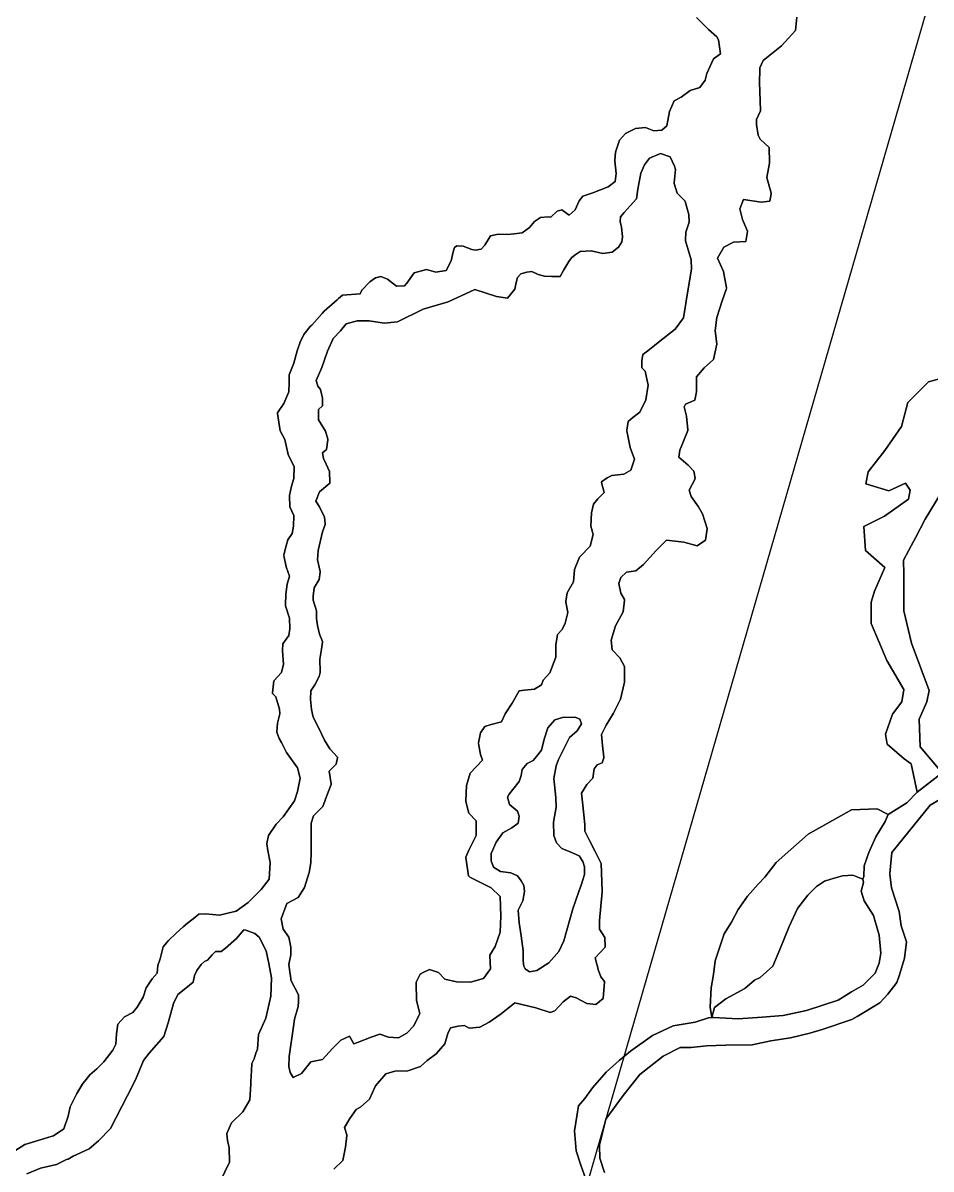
# Model space of a CAD drawing. Header units: inches. Extents: x 288635 to 1232953, y 676945 to 1655780.
# Drawn here: x 537801 to 558242, y 1474698 to 1500510 of the extents above; entities that cross this region are included whole.
import ezdxf

# ---------------------------------------------------------------- set-up
doc = ezdxf.new("R2010")
doc.units = ezdxf.units.IN
doc.header["$MEASUREMENT"] = 0
doc.layers.add('Images', color=7, linetype='Continuous')
picture_1 = doc.add_image_def('image3.jpg', size_in_pixel=(2620, 3729))

msp = doc.modelspace()

# ---------------------------------------------------------------- linework, layer by layer
at = {"color": 1}
for points in [[(552963.6695, 1500630.1116), (553230.37, 1500363.411), (553422.4655, 1500199.0331), (553458.8049, 1500125.9475), (553504.4452, 1499816.9862), (553345.4725, 1499698.3095), (553192.266, 1499369.6286), (553159.8265, 1499217.2271), (553039.0951, 1499056.9976), (552822.2619, 1498985.2565), (552613.2926, 1498841.2735), (552460.6228, 1498753.3395), (552355.7625, 1498512.8253), (552290.8477, 1498191.9725), (552185.1479, 1498092.9337), (552002.1814, 1498077.6277), (551817.4922, 1498154.3875), (551592.5386, 1498129.3297), (551367.591, 1498017.482), (551227.7399, 1497868.6524), (551141.2158, 1497598.7614), (551122.1658, 1497414.611), (551122.888, 1497408.1113), (551122.1658, 1497401.1301), (551153.1486, 1497122.2844), (551131.6908, 1496938.3601), (550972.9405, 1496820.8848), (550630.0398, 1496684.3595), (550401.4548, 1496607.2469), (550321.3271, 1496506.4955), (550233.164, 1496303.3588), (550096.6387, 1496179.5335), (549931.5384, 1496303.3588), (549822.4537, 1496268.0297), (549680.7129, 1496138.2585), (549622.0022, 1496143.5383), (549452.1124, 1496125.5584), (549315.5872, 1496036.6582), (549202.686, 1495899.8955), (549035.3797, 1495783.7238), (548914.9704, 1495767.9424), (548714.2944, 1495744.3149), (548497.6399, 1495752.8228), (548329.0277, 1495713.0741), (548200.1643, 1495504.7129), (548111.6936, 1495416.6359), (547991.2665, 1495392.8295), (547903.0283, 1495409.0762), (547710.5919, 1495481.7296), (547569.4209, 1495491.7818), (547518.5336, 1495449.2821), (547486.7835, 1495357.2069), (547442.3334, 1495154.0065), (547331.2082, 1494934.931), (547091.3689, 1494897.2896), (546882.8468, 1494953.929), (546609.8392, 1494882.3131), (546445.3814, 1494652.3555), (546391.4063, 1494592.0304), (546207.2536, 1494578.263), (546007.2306, 1494738.0807), (545858.0053, 1494798.4058), (545734.875, 1494771.9146), (545606.262, 1494675.9021), (545429.3028, 1494491.723), (545388.9995, 1494411.5636), (544995.708, 1494380.3406), (544907.2551, 1494300.2884), (544876.3508, 1494274.0254), (544581.6559, 1494015.6063), (544534.0187, 1493969.0997), (544304.0462, 1493699.7628), (544264.1011, 1493675.6321), (544124.4518, 1493493.4782), (544038.7266, 1493318.8528), (543972.0515, 1493122.0024), (543900.905, 1492850.0183), (543795.991, 1492585.4292), (543795.5437, 1492384.8068), (543787.1789, 1492232.3517), (543783.3168, 1492199.7713), (543670.4259, 1491939.6301), (543530.7256, 1491726.9046), (543532.4226, 1491716.0078), (543530.7256, 1491713.4237), (543591.0507, 1491326.073), (543695.8259, 1491129.2226), (543772.0261, 1490789.4969), (543908.2521, 1490510.7088), (543902.2013, 1490250.5267), (543848.2262, 1490079.0763), (543800.6011, 1489869.5259), (543800.9117, 1489857.4117), (543800.6011, 1489856.045), (543806.9512, 1489608.3945), (543898.7059, 1489418.5571), (543892.6763, 1489177.3745), (543860.9263, 1489009.0992), (543765.6761, 1488866.2239), (543724.401, 1488732.8736), (543676.7759, 1488532.8482), (543678.1705, 1488525.2245), (543676.7759, 1488519.3673), (543724.401, 1488259.0168), (543798.5403, 1488052.0444), (543749.801, 1487869.2719), (543718.051, 1487647.0215), (543711.701, 1487399.371), (543712.0206, 1487398.3551), (543711.701, 1487385.8901), (543800.6011, 1487103.3145), (543806.6572, 1486867.129), (543784.7261, 1486716.7446), (543654.5508, 1486529.4192), (543641.8508, 1486380.1939), (543642.3802, 1486372.9335), (543641.8508, 1486366.713), (543663.3466, 1486071.9149), (543622.8008, 1485878.5429), (543451.3504, 1485691.2176), (543416.4254, 1485421.342), (543417.9701, 1485419.7973), (543416.4254, 1485407.8611), (543492.6255, 1485331.661), (543578.3507, 1485058.6104), (543581.2151, 1484946.8994), (543533.9006, 1484738.7157), (543518.0256, 1484548.2153), (543518.9534, 1484545.8684), (543518.0256, 1484534.7344), (543572.0007, 1484398.2091), (543622.8008, 1484302.9589), (543737.101, 1484077.5335), (543978.4015, 1483734.6328), (544040.3431, 1483502.3516), (543978.4015, 1483198.8376), (543914.9014, 1482989.2872), (543657.7259, 1482627.3364), (543502.1505, 1482462.2361), (543327.5252, 1482208.2356), (543289.4251, 1482033.6102), (543290.6184, 1482025.5984), (543289.4251, 1482020.1293), (543311.6502, 1481870.904), (543365.0909, 1481600.557), (543346.5752, 1481227.1586), (543165.5999, 1480992.2082), (542873.4993, 1480703.2826), (542603.6237, 1480503.2572), (542222.623, 1480414.357), (541907.1477, 1480447.9107), (541761.504, 1480438.1925), (541673.3469, 1480366.7319), (541505.0715, 1480236.5566), (541411.5293, 1480153.408), (541247.896, 1480007.9562), (541076.4457, 1479842.8559), (540955.7954, 1479706.3306), (540892.2953, 1479430.105), (540838.3202, 1479284.0547), (540819.2702, 1479112.6044), (540711.32, 1478982.4291), (540574.7947, 1478779.2287), (540508.1196, 1478572.8533), (540374.7693, 1478341.0779), (540273.1691, 1478223.6026), (540085.8437, 1478128.3524), (539936.6184, 1477960.0771), (539908.0434, 1477741.0017), (539888.9933, 1477509.2262), (539825.4932, 1477379.0509), (539622.2928, 1477115.5254), (539466.7175, 1476953.6001), (539304.7921, 1476817.0748), (539195.2218, 1476677.8292), (539152.3918, 1476623.3994), (539015.8666, 1476397.974), (538863.4663, 1476102.6984), (538815.8412, 1475886.7979), (538720.591, 1475607.3974), (538491.9905, 1475448.6471), (538456.6482, 1475437.6788), (538167.3604, 1475347.8998), (537847.4642, 1475248.6217), (537615.6888, 1475112.0964)], [(537615.6888, 1475112.0964), (537847.4642, 1475248.6217), (538167.3604, 1475347.8998), (538456.6482, 1475437.6788), (538491.9905, 1475448.6471), (538720.591, 1475607.3974), (538815.8412, 1475886.7979), (538863.4663, 1476102.6984), (539015.8666, 1476397.974), (539152.3918, 1476623.3994), (539195.2218, 1476677.8292), (539304.7921, 1476817.0748), (539466.7175, 1476953.6001), (539622.2928, 1477115.5254), (539825.4932, 1477379.0509), (539888.9933, 1477509.2262), (539908.0434, 1477741.0017), (539936.6184, 1477960.0771), (540085.8437, 1478128.3524), (540273.1691, 1478223.6026), (540374.7693, 1478341.0779), (540508.1196, 1478572.8533), (540574.7947, 1478779.2287), (540711.32, 1478982.4291), (540819.2702, 1479112.6044), (540838.3202, 1479284.0547), (540892.2953, 1479430.105), (540955.7954, 1479706.3306), (541076.4457, 1479842.8559), (541247.896, 1480007.9562), (541411.5293, 1480153.408), (541505.0715, 1480236.5566), (541673.3469, 1480366.7319), (541761.504, 1480438.1925), (541907.1477, 1480447.9107), (542222.623, 1480414.357), (542603.6237, 1480503.2572), (542873.4993, 1480703.2826), (543165.5999, 1480992.2082), (543346.5752, 1481227.1586), (543365.0909, 1481600.557), (543311.6502, 1481870.904), (543289.4251, 1482020.1293), (543290.6184, 1482025.5984), (543289.4251, 1482033.6102), (543327.5252, 1482208.2356), (543502.1505, 1482462.2361), (543657.7259, 1482627.3364), (543914.9014, 1482989.2872), (543978.4015, 1483198.8376), (544040.3431, 1483502.3516), (543978.4015, 1483734.6328), (543737.101, 1484077.5335), (543622.8008, 1484302.9589), (543572.0007, 1484398.2091), (543518.0256, 1484534.7344), (543518.9534, 1484545.8684), (543518.0256, 1484548.2153), (543533.9006, 1484738.7157), (543581.2151, 1484946.8994), (543578.3507, 1485058.6104), (543492.6255, 1485331.661), (543416.4254, 1485407.8611), (543417.9701, 1485419.7973), (543416.4254, 1485421.342), (543451.3504, 1485691.2176), (543622.8008, 1485878.5429), (543663.3466, 1486071.9149), (543641.8508, 1486366.713), (543642.3802, 1486372.9335), (543641.8508, 1486380.1939), (543654.5508, 1486529.4192), (543784.7261, 1486716.7446), (543806.6572, 1486867.129), (543800.6011, 1487103.3145), (543711.701, 1487385.8901), (543712.0206, 1487398.3551), (543711.701, 1487399.371), (543718.051, 1487647.0215), (543749.801, 1487869.2719), (543798.5403, 1488052.0444), (543724.401, 1488259.0168), (543676.7759, 1488519.3673), (543678.1705, 1488525.2245), (543676.7759, 1488532.8482), (543724.401, 1488732.8736), (543765.6761, 1488866.2239), (543860.9263, 1489009.0992), (543892.6763, 1489177.3745), (543898.7059, 1489418.5571), (543806.9512, 1489608.3945), (543800.6011, 1489856.045), (543800.9117, 1489857.4117), (543800.6011, 1489869.5259), (543848.2262, 1490079.0763), (543902.2013, 1490250.5267), (543908.2521, 1490510.7088), (543772.0261, 1490789.4969), (543695.8259, 1491129.2226), (543591.0507, 1491326.073), (543530.7256, 1491713.4237), (543532.4226, 1491716.0078), (543530.7256, 1491726.9046), (543670.4259, 1491939.6301), (543783.3168, 1492199.7713), (543787.1789, 1492232.3517), (543795.5437, 1492384.8068), (543795.991, 1492585.4292), (543900.905, 1492850.0183), (543972.0515, 1493122.0024), (544038.7266, 1493318.8528), (544124.4518, 1493493.4782), (544264.1011, 1493675.6321), (544304.0462, 1493699.7628), (544534.0187, 1493969.0997), (544581.6559, 1494015.6063), (544876.3508, 1494274.0254), (544907.2551, 1494300.2884), (544995.708, 1494380.3406), (545388.9995, 1494411.5636), (545429.3028, 1494491.723), (545606.262, 1494675.9021), (545734.875, 1494771.9146), (545858.0053, 1494798.4058), (546007.2306, 1494738.0807), (546207.2536, 1494578.263), (546391.4063, 1494592.0304), (546445.3814, 1494652.3555), (546609.8392, 1494882.3131), (546882.8468, 1494953.929), (547091.3689, 1494897.2896), (547331.2082, 1494934.931), (547442.3334, 1495154.0065), (547486.7835, 1495357.2069), (547518.5336, 1495449.2821), (547569.4209, 1495491.7818), (547710.5919, 1495481.7296), (547903.0283, 1495409.0762), (547991.2665, 1495392.8295), (548111.6936, 1495416.6359), (548200.1643, 1495504.7129), (548329.0277, 1495713.0741), (548497.6399, 1495752.8228), (548714.2944, 1495744.3149), (548914.9704, 1495767.9424), (549035.3797, 1495783.7238), (549202.686, 1495899.8955), (549315.5872, 1496036.6582), (549452.1124, 1496125.5584), (549622.0022, 1496143.5383), (549680.7129, 1496138.2585), (549822.4537, 1496268.0297), (549931.5384, 1496303.3588), (550096.6387, 1496179.5335), (550233.164, 1496303.3588), (550321.3271, 1496506.4955), (550401.4548, 1496607.2469), (550630.0398, 1496684.3595), (550972.9405, 1496820.8848), (551131.6908, 1496938.3601), (551153.1486, 1497122.2844), (551122.1658, 1497401.1301), (551122.888, 1497408.1113), (551122.1658, 1497414.611), (551141.2158, 1497598.7614), (551227.7399, 1497868.6524), (551367.591, 1498017.482), (551592.5386, 1498129.3297), (551817.4922, 1498154.3875), (552002.1814, 1498077.6277), (552185.1479, 1498092.9337), (552290.8477, 1498191.9725), (552355.7625, 1498512.8253), (552460.6228, 1498753.3395), (552613.2926, 1498841.2735), (552822.2619, 1498985.2565), (553039.0951, 1499056.9976), (553159.8265, 1499217.2271), (553192.266, 1499369.6286), (553345.4725, 1499698.3095), (553504.4452, 1499816.9862), (553458.8049, 1500125.9475), (553422.4655, 1500199.0331), (553230.37, 1500363.411), (552963.6695, 1500630.1116)], [(544795.6481, 1474696.0247), (544998.8485, 1474894.1451), (545064.8887, 1475188.7857), (545090.2887, 1475452.9462), (545089.3189, 1475456.3407), (545090.2887, 1475466.4271), (545042.0978, 1475635.0953), (545161.4089, 1475833.947), (545303.6491, 1476037.1474), (545405.2493, 1476098.1075), (545603.3697, 1476275.9079), (545740.53, 1476575.6285), (545969.1305, 1476839.789), (546172.3309, 1476905.8291), (546466.9715, 1476910.9091), (546746.372, 1477007.4293), (546898.7723, 1477139.5096), (547101.9727, 1477291.9099), (547295.0131, 1477520.5103), (547366.1333, 1477749.1108), (547427.0934, 1477881.1911), (547599.8137, 1477916.7511), (547736.974, 1477931.9912), (547848.7342, 1477871.031), (548082.4147, 1477891.3511), (548295.7751, 1478003.1113), (548565.0157, 1478191.0717), (548875.3991, 1478439.0428), (549346.0604, 1478331.5773), (549667.3779, 1478221.5517), (549774.0581, 1478262.1918), (549962.0185, 1478465.3922), (550124.5788, 1478592.3925), (550251.579, 1478551.7524), (550494.5855, 1478425.9773), (550698.6199, 1478404.4321), (550861.1803, 1478536.5124), (550891.6603, 1478907.3531), (550890.664, 1478908.7118), (550891.6603, 1478920.834), (550811.2317, 1479030.5094), (550755.1425, 1479169.789), (550681.0264, 1479458.8419), (550906.9004, 1479694.7547), (550906.2598, 1479707.5665), (550906.9004, 1479708.2356), (550896.7403, 1479911.436), (550782.2058, 1480104.1913), (550775.1806, 1480297.7452), (550840.8602, 1480944.4372), (550840.4676, 1480954.0528), (550840.8602, 1480957.9181), (550815.6142, 1481576.284), (550678.2999, 1481851.9999), (550551.2996, 1482095.8404), (550449.6994, 1482309.2008), (550449.6994, 1482448.1202), (550449.6994, 1482461.6011), (550403.9793, 1482893.402), (550374.7404, 1483161.426), (550490.3395, 1483357.442), (550627.4998, 1483504.7623), (550657.9799, 1483713.0427), (550724.02, 1483799.4029), (550835.7802, 1483850.203), (550876.4203, 1483961.9632), (550875.2395, 1483972.1969), (550876.4203, 1483975.4441), (550845.9402, 1484239.6047), (550826.5342, 1484487.0322), (550932.3004, 1484698.5647), (551094.8607, 1484962.7252), (551252.341, 1485277.6859), (551343.7812, 1485663.7666), (551343.5892, 1485676.4369), (551343.7812, 1485677.2475), (551338.7012, 1486012.5282), (551237.101, 1486210.6486), (551064.3807, 1486388.449), (551044.9795, 1486606.712), (551140.5808, 1486933.7692), (551313.3012, 1487243.6498), (551343.7812, 1487507.8103), (551342.4815, 1487510.0274), (551343.7812, 1487521.2912), (551257.4211, 1487668.6115), (551213.3861, 1487888.7864), (551257.4211, 1488020.8913), (551384.4213, 1488137.7316), (551597.7817, 1488168.2116), (551765.4221, 1488310.4519), (552054.9826, 1488625.4126), (552287.743, 1488864.7584), (552679.1843, 1488819.0071), (552979.5445, 1488732.0928), (553162.4249, 1488859.093), (553203.0649, 1489113.0935), (553201.6224, 1489117.5585), (553203.0649, 1489126.5744), (553096.3847, 1489456.7751), (553010.0246, 1489609.1754), (552842.3842, 1489842.8559), (552799.1918, 1489986.8306), (552928.7444, 1490245.9358), (552927.0593, 1490256.0465), (552928.7444, 1490259.4167), (552903.3443, 1490411.817), (552776.3441, 1490548.9773), (552564.4785, 1490730.5763), (552583.981, 1490889.7424), (552651.7145, 1491050.6094), (552770.2481, 1491330.01), (552769.0867, 1491340.7532), (552770.2481, 1491343.4909), (552736.3813, 1491656.7582), (552685.3889, 1491861.6842), (552711.696, 1491925.5776), (552922.6484, 1492015.8113), (552964.9818, 1492202.0784), (552964.9818, 1492215.5593), (552964.9818, 1492540.7457), (553134.3155, 1492743.9461), (553345.9826, 1492930.2132), (553422.1827, 1493277.3472), (553421.0161, 1493285.5135), (553379.8493, 1493573.6811), (553380.7987, 1493580.5165), (553422.1827, 1493878.4817), (553540.7163, 1494251.0158), (553633.8498, 1494530.4164), (553632.2401, 1494539.0683), (553633.8498, 1494543.8973), (553566.1163, 1494907.9647), (553438.0072, 1495208.607), (553579.685, 1495459.0709), (553796.2726, 1495571.181), (554074.1174, 1495588.7518), (554107.9841, 1495808.8856), (554106.4668, 1495812.5038), (554107.9841, 1495822.3665), (553997.9172, 1496084.8337), (553940.6653, 1496322.0199), (554023.2971, 1496532.535), (554416.0846, 1496475.4608), (554615.9851, 1496494.687), (554641.3852, 1496664.0206), (554640.0873, 1496668.8488), (554641.3852, 1496677.5015), (554546.5067, 1497030.4502), (554604.0894, 1497349.2717), (554603.8983, 1497361.6944), (554604.0894, 1497362.7526), (554598.7977, 1497706.7116), (554397.1457, 1497891.6033), (554347.4925, 1497980.615), (554315.9942, 1498221.2566), (554309.0067, 1498337.5348), (554404.9705, 1498528.3169), (554404.5226, 1498540.9074), (554404.9705, 1498541.7978), (554382.6368, 1499169.6233), (554390.0513, 1499452.5145), (554391.26, 1499498.6324), (554463.8333, 1499666.8546), (554873.965, 1499995.1103), (555191.4656, 1500339.0693), (555217.924, 1500640.6949)], [(555217.924, 1500640.6949), (555191.4656, 1500339.0693), (554873.965, 1499995.1103), (554463.8333, 1499666.8546), (554391.26, 1499498.6324), (554390.0513, 1499452.5145), (554382.6368, 1499169.6233), (554404.9705, 1498541.7978), (554404.5226, 1498540.9074), (554404.9705, 1498528.3169), (554309.0067, 1498337.5348), (554315.9942, 1498221.2566), (554347.4925, 1497980.615), (554397.1457, 1497891.6033), (554598.7977, 1497706.7116), (554604.0894, 1497362.7526), (554603.8983, 1497361.6944), (554604.0894, 1497349.2717), (554546.5067, 1497030.4502), (554641.3852, 1496677.5015), (554640.0873, 1496668.8488), (554641.3852, 1496664.0206), (554615.9851, 1496494.687), (554416.0846, 1496475.4608), (554023.2971, 1496532.535), (553940.6653, 1496322.0199), (553997.9172, 1496084.8337), (554107.9841, 1495822.3665), (554106.4668, 1495812.5038), (554107.9841, 1495808.8856), (554074.1174, 1495588.7518), (553796.2726, 1495571.181), (553579.685, 1495459.0709), (553438.0072, 1495208.607), (553566.1163, 1494907.9647), (553633.8498, 1494543.8973), (553632.2401, 1494539.0683), (553633.8498, 1494530.4164), (553540.7163, 1494251.0158), (553422.1827, 1493878.4817), (553380.7987, 1493580.5165), (553379.8493, 1493573.6811), (553421.0161, 1493285.5135), (553422.1827, 1493277.3472), (553345.9826, 1492930.2132), (553134.3155, 1492743.9461), (552964.9818, 1492540.7457), (552964.9818, 1492215.5593), (552964.9818, 1492202.0784), (552922.6484, 1492015.8113), (552711.696, 1491925.5776), (552685.3889, 1491861.6842), (552736.3813, 1491656.7582), (552770.2481, 1491343.4909), (552769.0867, 1491340.7532), (552770.2481, 1491330.01), (552651.7145, 1491050.6094), (552583.981, 1490889.7424), (552564.4785, 1490730.5763), (552776.3441, 1490548.9773), (552903.3443, 1490411.817), (552928.7444, 1490259.4167), (552927.0593, 1490256.0465), (552928.7444, 1490245.9358), (552799.1918, 1489986.8306), (552842.3842, 1489842.8559), (553010.0246, 1489609.1754), (553096.3847, 1489456.7751), (553203.0649, 1489126.5744), (553201.6224, 1489117.5585), (553203.0649, 1489113.0935), (553162.4249, 1488859.093), (552979.5445, 1488732.0928), (552679.1843, 1488819.0071), (552287.743, 1488864.7584), (552054.9826, 1488625.4126), (551765.4221, 1488310.4519), (551597.7817, 1488168.2116), (551384.4213, 1488137.7316), (551257.4211, 1488020.8913), (551213.3861, 1487888.7864), (551257.4211, 1487668.6115), (551343.7812, 1487521.2912), (551342.4815, 1487510.0274), (551343.7812, 1487507.8103), (551313.3012, 1487243.6498), (551140.5808, 1486933.7692), (551044.9795, 1486606.712), (551064.3807, 1486388.449), (551237.101, 1486210.6486), (551338.7012, 1486012.5282), (551343.7812, 1485677.2475), (551343.5892, 1485676.4369), (551343.7812, 1485663.7666), (551252.341, 1485277.6859), (551094.8607, 1484962.7252), (550932.3004, 1484698.5647), (550826.5342, 1484487.0322), (550845.9402, 1484239.6047), (550876.4203, 1483975.4441), (550875.2395, 1483972.1969), (550876.4203, 1483961.9632), (550835.7802, 1483850.203), (550724.02, 1483799.4029), (550657.9799, 1483713.0427), (550627.4998, 1483504.7623), (550490.3395, 1483357.442), (550374.7404, 1483161.426), (550403.9793, 1482893.402), (550449.6994, 1482461.6011), (550449.6994, 1482448.1202), (550449.6994, 1482309.2008), (550551.2996, 1482095.8404), (550678.2999, 1481851.9999), (550815.6142, 1481576.284), (550840.8602, 1480957.9181), (550840.4676, 1480954.0528), (550840.8602, 1480944.4372), (550775.1806, 1480297.7452), (550782.2058, 1480104.1913), (550896.7403, 1479911.436), (550906.9004, 1479708.2356), (550906.2598, 1479707.5665), (550906.9004, 1479694.7547), (550681.0264, 1479458.8419), (550755.1425, 1479169.789), (550811.2317, 1479030.5094), (550891.6603, 1478920.834), (550890.664, 1478908.7118), (550891.6603, 1478907.3531), (550861.1803, 1478536.5124), (550698.6199, 1478404.4321), (550494.5855, 1478425.9773), (550251.579, 1478551.7524), (550124.5788, 1478592.3925), (549962.0185, 1478465.3922), (549774.0581, 1478262.1918), (549667.3779, 1478221.5517), (549346.0604, 1478331.5773), (548875.3991, 1478439.0428), (548565.0157, 1478191.0717), (548295.7751, 1478003.1113), (548082.4147, 1477891.3511), (547848.7342, 1477871.031), (547736.974, 1477931.9912), (547599.8137, 1477916.7511), (547427.0934, 1477881.1911), (547366.1333, 1477749.1108), (547295.0131, 1477520.5103), (547101.9727, 1477291.9099), (546898.7723, 1477139.5096), (546746.372, 1477007.4293), (546466.9715, 1476910.9091), (546172.3309, 1476905.8291), (545969.1305, 1476839.789), (545740.53, 1476575.6285), (545603.3697, 1476275.9079), (545405.2493, 1476098.1075), (545303.6491, 1476037.1474), (545161.4089, 1475833.947), (545042.0978, 1475635.0953), (545090.2887, 1475466.4271), (545089.3189, 1475456.3407), (545090.2887, 1475452.9462), (545064.8887, 1475188.7857), (544998.8485, 1474894.1451), (544795.6481, 1474696.0247)], [(558429.1786, 1492494.7533), (558181.2964, 1492428.8538), (557720.0287, 1491960.8153), (557579.7368, 1491423.0101), (557199.1071, 1490883.4539), (556826.08, 1490400.0349), (556771.9859, 1490127.2434), (557293.8852, 1489970.8123), (557669.1886, 1490141.792), (557774.4441, 1489990.337), (557735.9053, 1489781.7523), (557193.883, 1489401.2539), (556730.9227, 1489165.5419), (556766.8784, 1488629.021), (557202.2883, 1488247.6324), (556965.8613, 1487709.1268), (556895.511, 1487468.2637), (556891.0019, 1486987.5297), (557063.8976, 1486580.9005), (557249.6263, 1486148.9155), (557630.9417, 1485494.7357), (557584.8589, 1485222.0026), (557370.5977, 1484940.0325), (557213.6413, 1484490.2345), (557255.3319, 1484266.211), (557634.2542, 1483940.4927), (557795.3551, 1483821.4912), (557928.1465, 1483189.5355), (557697.9119, 1482942.4286), (557272.8375, 1482683.5777), (557028.9471, 1482812.1103), (556453.2196, 1482784.5749), (555472.3728, 1482236.7154), (554753.4356, 1481605.4718), (554498.43, 1481272.3777), (554351.1512, 1481111.71), (554110.1496, 1480843.9304), (553902.6204, 1480542.6783), (553748.6472, 1480261.5098), (553581.2849, 1479993.7302), (553380.4503, 1479384.5317), (553346.9778, 1479076.5851), (553293.4219, 1478782.0276), (553267.9896, 1478347.092), (553304.2993, 1478110.1007), (553231.1228, 1478101.4211), (552933.8353, 1478006.1996), (552437.5124, 1477925.0699), (551969.8236, 1477705.5425), (551473.5008, 1477352.3897), (551220.567, 1477142.407), (550930.6478, 1476880.954), (550619.2528, 1476526.7758), (550447.4488, 1476288.159), (550307.1231, 1476121.4613), (550218.3767, 1475562.7641), (550256.6873, 1475109.6236), (550361.5467, 1474789.6459), (550542.8955, 1474259.9167)], [(558468.082, 1489929.0942), (558111.1254, 1489336.1099), (557892.8514, 1488914.8334), (557845.4588, 1488833.5865), (557623.7515, 1488414.2146), (557625.4374, 1488092.1269), (557625.5936, 1487272.5973), (557798.4855, 1486540.0653), (558202.7266, 1485476.6585), (558145.0552, 1485219.7079), (557974.0926, 1484826.7011), (557994.8498, 1484207.5478), (558490.0975, 1483617.9767), (557928.1465, 1483189.5355), (557795.3551, 1483821.4912), (557634.2542, 1483940.4927), (557255.3319, 1484266.211), (557213.6413, 1484490.2345), (557370.5977, 1484940.0325), (557584.8589, 1485222.0026), (557630.9417, 1485494.7357), (557249.6263, 1486148.9155), (557063.8976, 1486580.9005), (556891.0019, 1486987.5297), (556895.511, 1487468.2637), (556965.8613, 1487709.1268), (557202.2883, 1488247.6324), (556766.8784, 1488629.021), (556730.9227, 1489165.5419), (557193.883, 1489401.2539), (557735.9053, 1489781.7523), (557774.4441, 1489990.337), (557669.1886, 1490141.792), (557293.8852, 1489970.8123), (556771.9859, 1490127.2434), (556826.08, 1490400.0349), (557199.1071, 1490883.4539), (557579.7368, 1491423.0101), (557720.0287, 1491960.8153), (558181.2964, 1492428.8538), (558429.1786, 1492494.7533)], [(558490.0975, 1483617.9767), (557994.8498, 1484207.5478), (557974.0926, 1484826.7011), (558145.0552, 1485219.7079), (558202.7266, 1485476.6585), (557798.4855, 1486540.0653), (557625.5936, 1487272.5973), (557625.4374, 1488092.1269), (557623.7515, 1488414.2146), (557845.4588, 1488833.5865), (557892.8514, 1488914.8334), (558111.1254, 1489336.1099), (558468.082, 1489929.0942)], [(550542.8955, 1474259.9167), (550361.5467, 1474789.6459), (550256.6873, 1475109.6236), (550218.3767, 1475562.7641), (550307.1231, 1476121.4613), (550447.4488, 1476288.159), (550619.2528, 1476526.7758), (550930.6478, 1476880.954), (551220.567, 1477142.407), (551473.5008, 1477352.3897), (551969.8236, 1477705.5425), (552437.5124, 1477925.0699), (552933.8353, 1478006.1996), (553231.1228, 1478101.4211), (553304.2993, 1478110.1007), (553341.2068, 1478113.023), (553901.6007, 1478082.7759), (554437.1208, 1478115.9633), (554914.3543, 1478158.9143), (555434.5388, 1478268.678), (556152.2383, 1478501.4265), (556451.9883, 1478686.9432), (556713.5245, 1478841.3582), (556980.7753, 1479113.3813), (557074.2129, 1479336.293), (557109.6283, 1479561.9808), (557071.4496, 1479967.6292), (556942.5966, 1480406.6841), (556732.6139, 1480740.7475), (556665.8012, 1480960.2749), (556719.692, 1481149.4681), (556704.8216, 1481225.5218), (556729.4768, 1481288.81), (556734.3895, 1481526.7683), (556841.5014, 1481828.0203), (556995.4746, 1482182.8283), (557211.7445, 1482526.7563), (557272.8375, 1482683.5777), (557697.9119, 1482942.4286), (557928.1465, 1483189.5355), (558490.0975, 1483617.9767)], [(559041.763, 1483370.2046), (558219.4885, 1482893.7565), (557361.4643, 1481827.7099), (557317.1751, 1481356.2197), (557317.8279, 1481349.6881), (557317.1751, 1481342.7388), (557348.2451, 1481031.8599), (557520.0491, 1480502.1308), (557568.493, 1480174.7656), (557687.3087, 1479813.8733), (557644.7164, 1479449.4218), (557533.9847, 1479072.4797), (557467.5534, 1478897.7901), (557271.8877, 1478640.084), (557085.7667, 1478444.4183), (556575.6684, 1478132.8128), (556455.6515, 1478069.8771), (555794.2821, 1477843.8818), (555515.6685, 1477757.2021), (555081.386, 1477652.2107), (554637.5588, 1477585.398), (554217.5934, 1477494.7236), (553621.0515, 1477485.179), (553186.769, 1477475.6343), (552838.923, 1477433.1255), (552594.1879, 1477437.6234), (552208.4404, 1477241.7899), (551683.4835, 1476826.5968), (551311.2414, 1476354.1356), (550924.6823, 1475824.4064), (550781.5122, 1475237.4092), (550781.7293, 1475224.8184), (550781.5122, 1475223.9283), (550786.2846, 1474947.1329), (550891.2759, 1474622.6141)], [(550891.2759, 1474622.6141), (550786.2846, 1474947.1329), (550781.5122, 1475223.9283), (550781.7293, 1475224.8184), (550781.5122, 1475237.4092), (550924.6823, 1475824.4064), (551311.2414, 1476354.1356), (551683.4835, 1476826.5968), (552208.4404, 1477241.7899), (552594.1879, 1477437.6234), (552838.923, 1477433.1255), (553186.769, 1477475.6343), (553621.0515, 1477485.179), (554217.5934, 1477494.7236), (554637.5588, 1477585.398), (555081.386, 1477652.2107), (555515.6685, 1477757.2021), (555794.2821, 1477843.8818), (556455.6515, 1478069.8771), (556575.6684, 1478132.8128), (557085.7667, 1478444.4183), (557271.8877, 1478640.084), (557467.5534, 1478897.7901), (557533.9847, 1479072.4797), (557644.7164, 1479449.4218), (557687.3087, 1479813.8733), (557568.493, 1480174.7656), (557520.0491, 1480502.1308), (557348.2451, 1481031.8599), (557317.1751, 1481342.7388), (557317.8279, 1481349.6881), (557317.1751, 1481356.2197), (557361.4643, 1481827.7099), (558219.4885, 1482893.7565), (559041.763, 1483370.2046)], [(537886.8343, 1474589.3445), (538196.7149, 1474716.3447), (538557.3957, 1474802.7049), (538785.0218, 1474909.8231), (538816.4762, 1474924.6252), (538933.9754, 1474984.8812), (539014.5966, 1475026.2254), (539293.9971, 1475153.2256), (539502.2775, 1475336.106), (539771.5181, 1475610.4265), (540152.5188, 1476357.188), (540335.3992, 1476707.7087), (540513.1996, 1477139.5096), (540640.1998, 1477307.1499), (540970.4005, 1477683.0707), (541072.0007, 1477992.9513), (541188.8409, 1478424.7522), (541290.4411, 1478627.9526), (541468.2415, 1478775.2729), (541630.8018, 1478907.3531), (541661.2819, 1479054.6734), (541712.082, 1479166.4336), (541813.6822, 1479308.6739), (541884.8023, 1479369.634), (541955.9224, 1479405.1941), (542057.5227, 1479522.0343), (542138.8028, 1479598.2345), (542260.7231, 1479598.2345), (542357.2433, 1479674.4346), (542611.2438, 1479892.8751), (542769.9532, 1480082.6011), (542821.5787, 1480080.6333), (543017.6446, 1480004.6353), (543119.2448, 1479918.2751), (543276.7251, 1479613.4745), (543337.6852, 1479328.994), (543398.1301, 1479001.5839), (543378.3253, 1478590.6334), (543271.6451, 1478092.7924), (543104.0047, 1477727.0316), (543078.6047, 1477401.911), (543045.4858, 1477306.9703), (543002.4045, 1477183.4705), (542956.6845, 1477076.7903), (542946.3607, 1476911.6093), (542931.2844, 1476670.3895), (542927.762, 1476613.3264), (542905.8843, 1476258.9087), (542748.404, 1475984.5881), (542494.4035, 1475735.6676), (542392.8033, 1475501.9872), (542393.9298, 1475491.0973), (542392.8033, 1475488.5063), (542408.0434, 1475341.186), (542443.6034, 1475178.6257), (542448.4855, 1474856.406), (542240.403, 1474414.865)], [(542240.403, 1474414.865), (542448.4855, 1474856.406), (542443.6034, 1475178.6257), (542408.0434, 1475341.186), (542392.8033, 1475488.5063), (542393.9298, 1475491.0973), (542392.8033, 1475501.9872), (542494.4035, 1475735.6676), (542748.404, 1475984.5881), (542905.8843, 1476258.9087), (542927.762, 1476613.3264), (542931.2844, 1476670.3895), (542946.3607, 1476911.6093), (542956.6845, 1477076.7903), (543002.4045, 1477183.4705), (543045.4858, 1477306.9703), (543078.6047, 1477401.911), (543104.0047, 1477727.0316), (543271.6451, 1478092.7924), (543378.3253, 1478590.6334), (543398.1301, 1479001.5839), (543337.6852, 1479328.994), (543276.7251, 1479613.4745), (543119.2448, 1479918.2751), (543017.6446, 1480004.6353), (542821.5787, 1480080.6333), (542769.9532, 1480082.6011), (542611.2438, 1479892.8751), (542357.2433, 1479674.4346), (542260.7231, 1479598.2345), (542138.8028, 1479598.2345), (542057.5227, 1479522.0343), (541955.9224, 1479405.1941), (541884.8023, 1479369.634), (541813.6822, 1479308.6739), (541712.082, 1479166.4336), (541661.2819, 1479054.6734), (541630.8018, 1478907.3531), (541468.2415, 1478775.2729), (541290.4411, 1478627.9526), (541188.8409, 1478424.7522), (541072.0007, 1477992.9513), (540970.4005, 1477683.0707), (540640.1998, 1477307.1499), (540513.1996, 1477139.5096), (540335.3992, 1476707.7087), (540152.5188, 1476357.188), (539771.5181, 1475610.4265), (539502.2775, 1475336.106), (539293.9971, 1475153.2256), (539014.5966, 1475026.2254), (538933.9754, 1474984.8812), (538816.4762, 1474924.6252), (538785.0218, 1474909.8231), (538557.3957, 1474802.7049), (538196.7149, 1474716.3447), (537886.8343, 1474589.3445)]]:
    msp.add_lwpolyline(points, dxfattribs=at)
for points in [[(552714.9606, 1495602.3126), (552841.994, 1495177.2394), (552852.5442, 1494965.3051), (552722.6626, 1494203.1304), (552720.2523, 1494192.3323), (552705.8144, 1494104.2614), (552667.3355, 1493869.54), (552482.1268, 1493615.5395), (552101.1261, 1493313.9139), (551863.0006, 1493128.7052), (551757.1671, 1493038.7467), (551730.7087, 1492901.1631), (551730.7087, 1492887.6822), (551730.7087, 1492758.2878), (551730.7087, 1492744.8069), (551804.7921, 1492665.4317), (551872.3602, 1492353.5795), (551820.6672, 1492022.7447), (551688.3752, 1491742.2858), (551529.6249, 1491620.5772), (551423.7914, 1491535.9104), (551397.333, 1491340.1183), (551398.3812, 1491334.3938), (551397.333, 1491326.6374), (551466.1248, 1490950.9283), (551564.4013, 1490687.1335), (551487.2915, 1490435.2415), (551328.5412, 1490350.5747), (551058.6657, 1490318.8246), (550952.8321, 1490265.9078), (550820.5402, 1490175.9493), (550823.5833, 1490164.5377), (550820.5402, 1490162.4684), (550881.2022, 1489934.9857), (550741.165, 1489794.9485), (550640.6232, 1489673.24), (550598.2897, 1489477.4479), (550582.4147, 1489186.4057), (550583.0386, 1489184.3637), (550582.4147, 1489172.9248), (550638.7498, 1488988.5557), (550571.8313, 1488726.0297), (550328.4142, 1488477.3209), (550217.289, 1488196.862), (550196.1223, 1487921.6948), (550047.9553, 1487672.986), (550021.4969, 1487477.1939), (550022.5841, 1487471.7581), (550021.4969, 1487463.713), (550067.5959, 1487233.2182), (550005.6219, 1486995.6513), (549936.8301, 1486852.776), (549830.9965, 1486736.3591), (549799.2465, 1486503.5253), (549793.9548, 1486228.3581), (549661.6629, 1485873.8157), (549513.4959, 1485709.7737), (549471.1625, 1485603.9402), (549312.4122, 1485503.3983), (549090.1617, 1485482.2316), (548973.7448, 1485466.3566), (548814.9945, 1485191.1893), (548656.2442, 1484947.7722), (548571.5773, 1484767.8552), (548338.7435, 1484709.6467), (548201.1599, 1484667.3133), (548100.6181, 1484519.1463), (548058.2847, 1484296.8959), (548059.4965, 1484289.7768), (548058.2847, 1484283.415), (548100.6181, 1484034.7061), (548144.8264, 1483906.9932), (547867.7843, 1483614.2695), (547788.4091, 1483333.8106), (547772.5341, 1482989.8516), (547773.0625, 1482987.8193), (547772.5341, 1482976.3707), (547841.3259, 1482711.7868), (548000.0762, 1482537.1615), (548000.0762, 1482211.975), (547836.0342, 1481878.5994), (547772.5341, 1481725.1407), (547773.8772, 1481714.9056), (547772.5341, 1481711.6598), (547826.5107, 1481300.3221), (547862.0708, 1481273.6521), (548344.0352, 1481034.3251), (548539.8273, 1480833.2414), (548560.6899, 1480395.1262), (548545.119, 1480031.804), (548428.7021, 1479709.0117), (548306.9935, 1479513.2196), (548307.8436, 1479501.1062), (548306.9935, 1479499.7387), (548327.2988, 1479210.388), (548169.4099, 1478989.3436), (547878.3676, 1478904.6768), (547560.867, 1478915.2601), (547298.1625, 1478971.0428), (547158.6995, 1479121.6355), (546952.3241, 1479195.719), (546812.0483, 1479125.5811), (546740.657, 1479089.8855), (546650.6985, 1478904.6768), (546651.0393, 1478891.8975), (546650.6985, 1478891.1959), (546661.2819, 1478494.3201), (546733.188, 1478201.5594), (546710.5507, 1478153.5683), (546603.0734, 1477925.7165), (546439.0314, 1477756.3828), (546253.8227, 1477655.8409), (546026.2806, 1477666.4243), (545831.1648, 1477736.6796), (545639.9882, 1477666.4243), (545333.0709, 1477544.7157), (545248.404, 1477518.2573), (545155.0665, 1477687.6441), (544955.7774, 1477600.1513), (544772.1531, 1477412.4238), (544544.611, 1477169.0066), (544280.0271, 1477110.7982), (544068.36, 1476851.506), (543883.1513, 1476761.5475), (543814.4947, 1476870.8675), (543783.997, 1477004.2671), (543796.3678, 1477233.8425), (543891.618, 1477906.9439), (543910.668, 1478072.0442), (543993.2182, 1478357.7948), (544005.9182, 1478472.095), (544005.9182, 1478485.5759), (544005.9182, 1478611.7953), (544005.9182, 1478625.2762), (543834.4679, 1478955.4769), (543830.0576, 1478988.1133), (543802.7178, 1479190.4273), (543784.8573, 1479303.5441), (543828.1179, 1479519.8471), (543828.1179, 1479533.328), (543828.1179, 1479684.9474), (543828.1179, 1479698.4283), (543783.6678, 1479920.6788), (543656.6675, 1480098.4791), (543613.8557, 1480330.886), (543739.2177, 1480681.8994), (543993.2182, 1480815.2497), (544139.2685, 1481037.5002), (544247.2187, 1481374.0508), (544278.9688, 1481596.3013), (544291.6688, 1481831.2517), (544291.6688, 1481844.7326), (544291.6688, 1482485.303), (544342.4689, 1482656.7534), (544552.0193, 1482859.9538), (544659.9695, 1483145.7044), (544742.5197, 1483361.6048), (544740.9082, 1483370.871), (544742.5197, 1483375.0857), (544693.705, 1483655.7702), (544850.4699, 1483818.8057), (544882.22, 1483958.506), (544879.7739, 1483961.2239), (544882.22, 1483971.9869), (544710.7696, 1484162.4873), (544590.1194, 1484359.3377), (544456.7691, 1484645.0882), (544336.1189, 1484873.6887), (544298.0188, 1485051.4891), (544272.9416, 1485270.9141), (544278.9688, 1485469.809), (544374.219, 1485603.1593), (544469.4691, 1485787.3097), (544494.8692, 1485882.5598), (544494.3745, 1485894.1855), (544494.8692, 1485896.0407), (544482.6288, 1486183.6913), (544520.2692, 1486403.2609), (544545.6693, 1486562.0112), (544544.1206, 1486565.8126), (544545.6693, 1486575.4921), (544475.8192, 1486746.9424), (544431.3691, 1486937.4428), (544412.319, 1487096.1931), (544412.319, 1487254.1626), (544412.319, 1487267.6435), (544336.1189, 1487508.944), (544336.1189, 1487597.0633), (544355.1689, 1487787.5637), (544469.4691, 1487971.714), (544494.8692, 1488143.1644), (544493.6381, 1488148.3352), (544494.8692, 1488156.6453), (544431.9903, 1488420.7366), (544444.0691, 1488632.1153), (544545.6693, 1489051.2162), (544602.8194, 1489216.3165), (544601.914, 1489227.1817), (544602.8194, 1489229.7974), (544590.1194, 1489382.1977), (544475.8192, 1489610.7982), (544396.3985, 1489739.0931), (544475.8192, 1489952.918), (544710.7696, 1490143.4184), (544710.431, 1490156.6247), (544710.7696, 1490156.8993), (544704.4196, 1490404.5498), (544628.2195, 1490569.6501), (544564.7193, 1490703.0004), (544547.3152, 1490830.6305), (544634.5695, 1490905.4199), (544666.3195, 1491121.3203), (544664.9744, 1491125.6545), (544666.3195, 1491134.8012), (544609.1694, 1491318.9516), (544450.4191, 1491572.9521), (544450.4191, 1491807.1217), (544545.6693, 1491889.6719), (544545.6693, 1491903.1528), (544545.6693, 1492048.4222), (544545.6693, 1492061.9031), (544501.2192, 1492252.4035), (544437.7191, 1492328.6036), (544401.8784, 1492460.0195), (544526.6193, 1492746.9236), (544653.6195, 1493115.2243), (544786.9698, 1493400.9749), (544952.0701, 1493572.4252), (545079.0704, 1493731.1755), (545326.7209, 1493801.0257), (545593.4214, 1493801.0257), (545929.9721, 1493750.2256), (546228.4227, 1493775.6256), (546812.6238, 1494061.3762), (547371.4249, 1494226.4765), (547976.3292, 1494506.6837), (548463.6271, 1494347.1268), (548704.9276, 1494309.0267), (548870.0279, 1494512.2271), (548901.778, 1494664.6274), (548933.5281, 1494778.9276), (549009.7282, 1494861.4778), (549143.0785, 1494899.5779), (549253.1454, 1494912.2779), (549401.3123, 1494844.5444), (549541.0126, 1494806.4444), (549706.1129, 1494797.9777), (549892.38, 1494797.9777), (549972.8135, 1494950.378), (550091.3471, 1495136.645), (550150.6138, 1495221.3119), (550231.0473, 1495284.812), (550345.3476, 1495361.0121), (550590.8814, 1495373.7122), (550853.3486, 1495314.4454), (551060.7823, 1495348.3121), (551204.7159, 1495462.6123), (551285.1494, 1495581.1459), (551293.6161, 1495686.9795), (551293.0116, 1495692.9038), (551293.6161, 1495700.4604), (551272.4494, 1495907.8941), (551247.4685, 1496036.9624), (551251.2827, 1496139.947), (551335.9495, 1496241.5472), (551467.1831, 1496389.7142), (551611.1168, 1496546.3478), (551644.9835, 1496766.4816), (551712.717, 1497126.3157), (551788.9171, 1497312.5827), (551907.4507, 1497460.7497), (552151.6224, 1497567.9899), (552371.0016, 1497496.7331), (552465.7111, 1497286.725), (552489.5176, 1497206.816), (552460.9601, 1496906.9628), (552461.9474, 1496903.8489), (552460.9601, 1496893.4819), (552529.7519, 1496676.5231), (552699.0856, 1496501.8977), (552703.2435, 1496489.424), (552791.4036, 1496193.5059), (552799.8965, 1496022.8989), (552725.544, 1495795.7105), (552714.9606, 1495615.7935), (552715.6232, 1495613.5764), (552714.9606, 1495602.3126)], [(543814.4947, 1476870.8675), (543883.1513, 1476761.5475), (544068.36, 1476851.506), (544280.0271, 1477110.7982), (544544.611, 1477169.0066), (544772.1531, 1477412.4238), (544955.7774, 1477600.1513), (545155.0665, 1477687.6441), (545248.404, 1477518.2573), (545333.0709, 1477544.7157), (545639.9882, 1477666.4243), (545831.1648, 1477736.6796), (546026.2806, 1477666.4243), (546253.8227, 1477655.8409), (546439.0314, 1477756.3828), (546603.0734, 1477925.7165), (546710.5507, 1478153.5683), (546733.188, 1478201.5594), (546661.2819, 1478494.3201), (546650.6985, 1478891.1959), (546651.0393, 1478891.8975), (546650.6985, 1478904.6768), (546740.657, 1479089.8855), (546812.0483, 1479125.5811), (546952.3241, 1479195.719), (547158.6995, 1479121.6355), (547298.1625, 1478971.0428), (547560.867, 1478915.2601), (547878.3676, 1478904.6768), (548169.4099, 1478989.3436), (548327.2988, 1479210.388), (548306.9935, 1479499.7387), (548307.8436, 1479501.1062), (548306.9935, 1479513.2196), (548428.7021, 1479709.0117), (548545.119, 1480031.804), (548560.6899, 1480395.1262), (548539.8273, 1480833.2414), (548344.0352, 1481034.3251), (547862.0708, 1481273.6521), (547826.5107, 1481300.3221), (547772.5341, 1481711.6598), (547773.8772, 1481714.9056), (547772.5341, 1481725.1407), (547836.0342, 1481878.5994), (548000.0762, 1482211.975), (548000.0762, 1482537.1615), (547841.3259, 1482711.7868), (547772.5341, 1482976.3707), (547773.0625, 1482987.8193), (547772.5341, 1482989.8516), (547788.4091, 1483333.8106), (547867.7843, 1483614.2695), (548144.8264, 1483906.9932), (548100.6181, 1484034.7061), (548058.2847, 1484283.415), (548059.4965, 1484289.7768), (548058.2847, 1484296.8959), (548100.6181, 1484519.1463), (548201.1599, 1484667.3133), (548338.7435, 1484709.6467), (548571.5773, 1484767.8552), (548656.2442, 1484947.7722), (548814.9945, 1485191.1893), (548973.7448, 1485466.3566), (549090.1617, 1485482.2316), (549312.4122, 1485503.3983), (549471.1625, 1485603.9402), (549513.4959, 1485709.7737), (549661.6629, 1485873.8157), (549793.9548, 1486228.3581), (549799.2465, 1486503.5253), (549830.9965, 1486736.3591), (549936.8301, 1486852.776), (550005.6219, 1486995.6513), (550067.5959, 1487233.2182), (550021.4969, 1487463.713), (550022.5841, 1487471.7581), (550021.4969, 1487477.1939), (550047.9553, 1487672.986), (550196.1223, 1487921.6948), (550217.289, 1488196.862), (550328.4142, 1488477.3209), (550571.8313, 1488726.0297), (550638.7498, 1488988.5557), (550582.4147, 1489172.9248), (550583.0386, 1489184.3637), (550582.4147, 1489186.4057), (550598.2897, 1489477.4479), (550640.6232, 1489673.24), (550741.165, 1489794.9485), (550881.2022, 1489934.9857), (550820.5402, 1490162.4684), (550823.5833, 1490164.5377), (550820.5402, 1490175.9493), (550952.8321, 1490265.9078), (551058.6657, 1490318.8246), (551328.5412, 1490350.5747), (551487.2915, 1490435.2415), (551564.4013, 1490687.1335), (551466.1248, 1490950.9283), (551397.333, 1491326.6374), (551398.3812, 1491334.3938), (551397.333, 1491340.1183), (551423.7914, 1491535.9104), (551529.6249, 1491620.5772), (551688.3752, 1491742.2858), (551820.6672, 1492022.7447), (551872.3602, 1492353.5795), (551804.7921, 1492665.4317), (551730.7087, 1492744.8069), (551730.7087, 1492758.2878), (551730.7087, 1492887.6822), (551730.7087, 1492901.1631), (551757.1671, 1493038.7467), (551863.0006, 1493128.7052), (552101.1261, 1493313.9139), (552482.1268, 1493615.5395), (552667.3355, 1493869.54), (552705.8144, 1494104.2614), (552720.2523, 1494192.3323), (552722.6626, 1494203.1304), (552852.5442, 1494965.3051), (552841.994, 1495177.2394), (552714.9606, 1495602.3126), (552715.6232, 1495613.5764), (552714.9606, 1495615.7935), (552725.544, 1495795.7105), (552799.8965, 1496022.8989), (552791.4036, 1496193.5059), (552703.2435, 1496489.424), (552699.0856, 1496501.8977), (552529.7519, 1496676.5231), (552460.9601, 1496893.4819), (552461.9474, 1496903.8489), (552460.9601, 1496906.9628), (552489.5176, 1497206.816), (552465.7111, 1497286.725), (552371.0016, 1497496.7331), (552151.6224, 1497567.9899), (551907.4507, 1497460.7497), (551788.9171, 1497312.5827), (551712.717, 1497126.3157), (551644.9835, 1496766.4816), (551611.1168, 1496546.3478), (551467.1831, 1496389.7142), (551335.9495, 1496241.5472), (551251.2827, 1496139.947), (551247.4685, 1496036.9624), (551272.4494, 1495907.8941), (551293.6161, 1495700.4604), (551293.0116, 1495692.9038), (551293.6161, 1495686.9795), (551285.1494, 1495581.1459), (551204.7159, 1495462.6123), (551060.7823, 1495348.3121), (550853.3486, 1495314.4454), (550590.8814, 1495373.7122), (550345.3476, 1495361.0121), (550231.0473, 1495284.812), (550150.6138, 1495221.3119), (550091.3471, 1495136.645), (549972.8135, 1494950.378), (549892.38, 1494797.9777), (549706.1129, 1494797.9777), (549541.0126, 1494806.4444), (549401.3123, 1494844.5444), (549253.1454, 1494912.2779), (549143.0785, 1494899.5779), (549009.7282, 1494861.4778), (548933.5281, 1494778.9276), (548901.778, 1494664.6274), (548870.0279, 1494512.2271), (548704.9276, 1494309.0267), (548463.6271, 1494347.1268), (547976.3292, 1494506.6837), (547371.4249, 1494226.4765), (546812.6238, 1494061.3762), (546228.4227, 1493775.6256), (545929.9721, 1493750.2256), (545593.4214, 1493801.0257), (545326.7209, 1493801.0257), (545079.0704, 1493731.1755), (544952.0701, 1493572.4252), (544786.9698, 1493400.9749), (544653.6195, 1493115.2243), (544526.6193, 1492746.9236), (544401.8784, 1492460.0195), (544437.7191, 1492328.6036), (544501.2192, 1492252.4035), (544545.6693, 1492061.9031), (544545.6693, 1492048.4222), (544545.6693, 1491903.1528), (544545.6693, 1491889.6719), (544450.4191, 1491807.1217), (544450.4191, 1491572.9521), (544609.1694, 1491318.9516), (544666.3195, 1491134.8012), (544664.9744, 1491125.6545), (544666.3195, 1491121.3203), (544634.5695, 1490905.4199), (544547.3152, 1490830.6305), (544564.7193, 1490703.0004), (544628.2195, 1490569.6501), (544704.4196, 1490404.5498), (544710.7696, 1490156.8993), (544710.431, 1490156.6247), (544710.7696, 1490143.4184), (544475.8192, 1489952.918), (544396.3985, 1489739.0931), (544475.8192, 1489610.7982), (544590.1194, 1489382.1977), (544602.8194, 1489229.7974), (544601.914, 1489227.1817), (544602.8194, 1489216.3165), (544545.6693, 1489051.2162), (544444.0691, 1488632.1153), (544431.9903, 1488420.7366), (544494.8692, 1488156.6453), (544493.6381, 1488148.3352), (544494.8692, 1488143.1644), (544469.4691, 1487971.714), (544355.1689, 1487787.5637), (544336.1189, 1487597.0633), (544336.1189, 1487508.944), (544412.319, 1487267.6435), (544412.319, 1487254.1626), (544412.319, 1487096.1931), (544431.3691, 1486937.4428), (544475.8192, 1486746.9424), (544545.6693, 1486575.4921), (544544.1206, 1486565.8126), (544545.6693, 1486562.0112), (544520.2692, 1486403.2609), (544482.6288, 1486183.6913), (544494.8692, 1485896.0407), (544494.3745, 1485894.1855), (544494.8692, 1485882.5598), (544469.4691, 1485787.3097), (544374.219, 1485603.1593), (544278.9688, 1485469.809), (544272.9416, 1485270.9141), (544298.0188, 1485051.4891), (544336.1189, 1484873.6887), (544456.7691, 1484645.0882), (544590.1194, 1484359.3377), (544710.7696, 1484162.4873), (544882.22, 1483971.9869), (544879.7739, 1483961.2239), (544882.22, 1483958.506), (544850.4699, 1483818.8057), (544693.705, 1483655.7702), (544742.5197, 1483375.0857), (544740.9082, 1483370.871), (544742.5197, 1483361.6048), (544659.9695, 1483145.7044), (544552.0193, 1482859.9538), (544342.4689, 1482656.7534), (544291.6688, 1482485.303), (544291.6688, 1481844.7326), (544291.6688, 1481831.2517), (544278.9688, 1481596.3013), (544247.2187, 1481374.0508), (544139.2685, 1481037.5002), (543993.2182, 1480815.2497), (543739.2177, 1480681.8994), (543613.8557, 1480330.886), (543656.6675, 1480098.4791), (543783.6678, 1479920.6788), (543828.1179, 1479698.4283), (543828.1179, 1479684.9474), (543828.1179, 1479533.328), (543828.1179, 1479519.8471), (543784.8573, 1479303.5441), (543802.7178, 1479190.4273), (543830.0576, 1478988.1133), (543834.4679, 1478955.4769), (544005.9182, 1478625.2762), (544005.9182, 1478611.7953), (544005.9182, 1478485.5759), (544005.9182, 1478472.095), (543993.2182, 1478357.7948), (543910.668, 1478072.0442), (543891.618, 1477906.9439), (543796.3678, 1477233.8425), (543783.997, 1477004.2671), (543814.4947, 1476870.8675)], [(549368.4373, 1479169.295), (549205.877, 1479138.815), (549104.2768, 1479204.8551), (549073.7967, 1479265.8152), (549058.5567, 1479377.5754), (549058.5567, 1479611.2559), (549017.9166, 1479951.6166), (548967.1165, 1480241.1772), (548946.7964, 1480525.6577), (549053.4766, 1480739.0182), (549089.0367, 1480947.2986), (549078.8767, 1481084.4588), (549017.9166, 1481191.1391), (548936.6364, 1481302.8993), (548784.2361, 1481368.9394), (548550.5556, 1481399.4195), (548393.0753, 1481495.9397), (548342.2752, 1481638.18), (548342.2752, 1481805.8203), (548454.0355, 1482059.8208), (548606.4358, 1482268.1012), (548804.5562, 1482379.8614), (548946.7964, 1482491.6217), (548972.1965, 1482644.022), (548931.5564, 1482755.7822), (548753.7561, 1482908.1825), (548708.036, 1483070.7428), (548743.596, 1483141.863), (548824.8762, 1483243.4632), (548972.1965, 1483426.3435), (549017.9166, 1483558.4238), (549038.2366, 1483695.5841), (549149.9968, 1483832.7443), (549282.0771, 1483898.7845), (549363.3573, 1483990.2247), (549470.0375, 1484132.4649), (549536.0776, 1484376.3054), (549617.3578, 1484635.386), (549769.7581, 1484813.1863), (549942.4784, 1484863.9864), (550232.039, 1484874.1464), (550333.6392, 1484833.5063), (550374.2793, 1484726.8261), (550272.6791, 1484569.3458), (550105.0388, 1484416.9455), (549998.3585, 1484208.6651), (549856.1183, 1483919.1045), (549800.2381, 1483776.8642), (549749.438, 1483497.4637), (549795.1581, 1483065.6628), (549800.2381, 1482847.2224), (549744.358, 1482506.8617), (549754.5181, 1482207.1411), (549810.3982, 1482044.5808), (549927.2384, 1481917.5805), (550130.4388, 1481831.2203), (550318.3992, 1481755.0202), (550404.7594, 1481622.9399), (550440.3194, 1481501.0197), (550440.3194, 1481333.3793), (550369.2741, 1481092.2728), (550313.3192, 1480947.2986), (550176.1589, 1480561.2178), (549972.9585, 1479839.8564), (549861.1983, 1479596.0159), (549637.6778, 1479342.0154), (549368.4373, 1479169.295)], [(549104.2768, 1479204.8551), (549205.877, 1479138.815), (549368.4373, 1479169.295), (549637.6778, 1479342.0154), (549861.1983, 1479596.0159), (549972.9585, 1479839.8564), (550176.1589, 1480561.2178), (550313.3192, 1480947.2986), (550369.2741, 1481092.2728), (550440.3194, 1481333.3793), (550440.3194, 1481501.0197), (550404.7594, 1481622.9399), (550318.3992, 1481755.0202), (550130.4388, 1481831.2203), (549927.2384, 1481917.5805), (549810.3982, 1482044.5808), (549754.5181, 1482207.1411), (549744.358, 1482506.8617), (549800.2381, 1482847.2224), (549795.1581, 1483065.6628), (549749.438, 1483497.4637), (549800.2381, 1483776.8642), (549856.1183, 1483919.1045), (549998.3585, 1484208.6651), (550105.0388, 1484416.9455), (550272.6791, 1484569.3458), (550374.2793, 1484726.8261), (550333.6392, 1484833.5063), (550232.039, 1484874.1464), (549942.4784, 1484863.9864), (549769.7581, 1484813.1863), (549617.3578, 1484635.386), (549536.0776, 1484376.3054), (549470.0375, 1484132.4649), (549363.3573, 1483990.2247), (549282.0771, 1483898.7845), (549149.9968, 1483832.7443), (549038.2366, 1483695.5841), (549017.9166, 1483558.4238), (548972.1965, 1483426.3435), (548824.8762, 1483243.4632), (548743.596, 1483141.863), (548708.036, 1483070.7428), (548753.7561, 1482908.1825), (548931.5564, 1482755.7822), (548972.1965, 1482644.022), (548946.7964, 1482491.6217), (548804.5562, 1482379.8614), (548606.4358, 1482268.1012), (548454.0355, 1482059.8208), (548342.2752, 1481805.8203), (548342.2752, 1481638.18), (548393.0753, 1481495.9397), (548550.5556, 1481399.4195), (548784.2361, 1481368.9394), (548936.6364, 1481302.8993), (549017.9166, 1481191.1391), (549078.8767, 1481084.4588), (549089.0367, 1480947.2986), (549053.4766, 1480739.0182), (548946.7964, 1480525.6577), (548967.1165, 1480241.1772), (549017.9166, 1479951.6166), (549058.5567, 1479611.2559), (549058.5567, 1479377.5754), (549073.7967, 1479265.8152), (549104.2768, 1479204.8551)], [(556734.3895, 1481526.7683), (556729.4768, 1481288.81), (556704.8216, 1481225.5218), (556479.9989, 1481319.2391), (556245.6918, 1481299.1557), (555987.5325, 1481228.6109), (555844.0224, 1481185.3493), (555663.2712, 1481064.8485), (555469.131, 1480864.0138), (555234.8239, 1480569.4563), (555044.4881, 1480162.5522), (554834.0753, 1479645.1831), (554679.1812, 1479264.0308), (554398.1575, 1479012.6661), (554270.4029, 1478955.8781), (554050.4141, 1478763.2885), (553621.4519, 1478534.3315), (553367.0613, 1478333.4968), (553304.2993, 1478110.1007), (553267.9896, 1478347.092), (553293.4219, 1478782.0276), (553346.9778, 1479076.5851), (553380.4503, 1479384.5317), (553581.2849, 1479993.7302), (553748.6472, 1480261.5098), (553902.6204, 1480542.6783), (554110.1496, 1480843.9304), (554351.1512, 1481111.71), (554498.43, 1481272.3777), (554753.4356, 1481605.4718), (555472.3728, 1482236.7154), (556453.2196, 1482784.5749), (557028.9471, 1482812.1103), (557272.8375, 1482683.5777), (557211.7445, 1482526.7563), (556995.4746, 1482182.8283), (556841.5014, 1481828.0203), (556734.3895, 1481526.7683)], [(554437.1208, 1478115.9633), (553901.6007, 1478082.7759), (553341.2068, 1478113.023), (553304.2993, 1478110.1007), (553367.0613, 1478333.4968), (553621.4519, 1478534.3315), (554050.4141, 1478763.2885), (554270.4029, 1478955.8781), (554398.1575, 1479012.6661), (554679.1812, 1479264.0308), (554834.0753, 1479645.1831), (555044.4881, 1480162.5522), (555234.8239, 1480569.4563), (555469.131, 1480864.0138), (555663.2712, 1481064.8485), (555844.0224, 1481185.3493), (555987.5325, 1481228.6109), (556245.6918, 1481299.1557), (556479.9989, 1481319.2391), (556704.8216, 1481225.5218), (556719.692, 1481149.4681), (556665.8012, 1480960.2749), (556732.6139, 1480740.7475), (556942.5966, 1480406.6841), (557071.4496, 1479967.6292), (557109.6283, 1479561.9808), (557074.2129, 1479336.293), (556980.7753, 1479113.3813), (556713.5245, 1478841.3582), (556451.9883, 1478686.9432), (556152.2383, 1478501.4265), (555434.5388, 1478268.678), (554914.3543, 1478158.9143), (554437.1208, 1478115.9633)]]:
    msp.add_lwpolyline(points, close=True, dxfattribs=at)

# ---------------------------------------------------------------- pictures from other files: only their frames are drawn
at = {"layer": 'Images'}
image = msp.add_image(picture_1, insert=(541263.4163, 1442412.7984), size_in_units=(44056.2165, 62704.4395), rotation=-16.124944785, dxfattribs=at)
image.dxf.flags = 7

doc.saveas('drawing.dxf')
